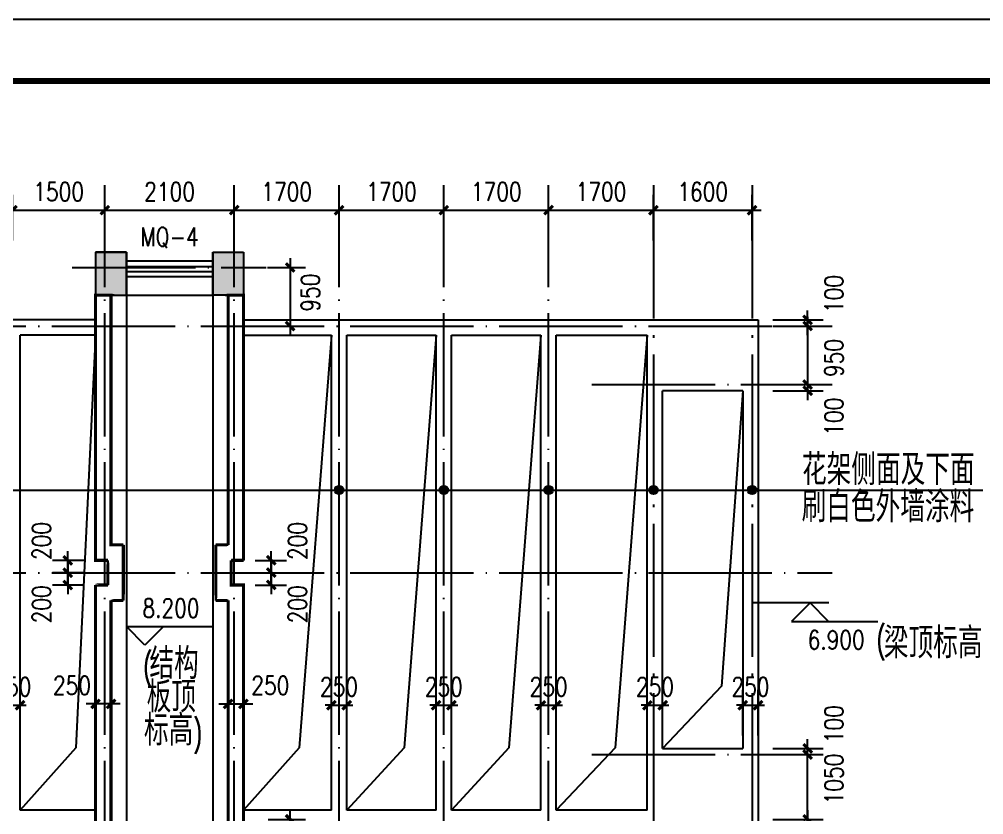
# Model space of a CAD drawing. Extents: x 535358 to 858566, y -185481 to -98609.
# Drawn here: x 672971 to 688617, y -133158 to -120258 of the extents above; entities that cross this region are included whole.
import ezdxf
from ezdxf.enums import TextEntityAlignment as Align

# ---------------------------------------------------------------- set-up
doc = ezdxf.new("R2010")
doc.units = 0
doc.header["$LTSCALE"] = 1000
doc.header["$MEASUREMENT"] = 0
doc.linetypes.add('ACAD_ISO04W100', pattern=[30.5, 24, -3, 0.5, -3])
doc.linetypes.add('DOTE', pattern=[2.42, 2, -0.2, 0.02, -0.2])
doc.layers.get('0').update_dxf_attribs({"linetype": 'CONTINUOUS'})
doc.layers.get('DEFPOINTS').update_dxf_attribs({"linetype": 'CONTINUOUS'})
for name, color, linetype in [('COLUMN', 7, 'CONTINUOUS'), ('DOTE', 1, 'DOTE'), ('LEVL', 3, 'CONTINUOUS'), ('PUB_DIM', 3, 'CONTINUOUS'), ('PUB_TEXT', 7, 'CONTINUOUS'), ('PUB_TITLE', 4, 'CONTINUOUS'), ('PUB_WALL', 255, 'CONTINUOUS'), ('SOLID_HATCH', 251, 'CONTINUOUS'), ('WALL', 151, 'CONTINUOUS'), ('WINDOW', 2, 'CONTINUOUS'), ('WINDOW_TEXT', 7, 'CONTINUOUS')]:
    doc.layers.add(name, color=color, linetype=linetype)
doc.styles.add('_HZTXT', font='txt.shx', dxfattribs={"width": 0.8, "bigfont": 'HZTXT.shx'})
doc.styles.add('_SIMPLEX', font='SIMPLEX.shx', dxfattribs={"width": 0.8})
doc.styles.add('_txt', font='txt.shx', dxfattribs={"width": 0.6})
doc.styles.add('dim_font', font='SIMPLEX.shx', dxfattribs={"width": 0.8})
doc.styles.add('SIMPLEX', font='SIMPLEX.SHX')
doc.dimstyles.new('DIMN', dxfattribs={"dimtxt": 300, "dimasz": 100, "dimexe": 250, "dimexo": 300, "dimgap": 0, "dimtad": 0, "dimdec": 0, "dimzin": 0, "dimdsep": 46, "dimtxsty": 'dim_font', "dimblk": 'ARCHTICK', "dimcen": 0.09, "dimdle": 150, "dimclrt": 7, "dimazin": 0, "dimtfac": 1, "dimtdec": 0, "dimtix": 1, "dimtmove": 2, "dimatfit": 3, "dimldrblk": 'ARCHTICK', "dimfxl": 1, "dimtvp": 1, "dimtolj": 1, "dimtzin": 0, "dimarcsym": 0})

# ---------------------------------------------------------------- blocks, each defined once
blk = doc.blocks.new('_archtick')
at = {"const_width": 0.5}
blk.add_lwpolyline([(-0.7, -0.7), (0.7, 0.7)], dxfattribs=at)
blk = doc.blocks.new('*D890')
at = {"layer": 'DEFPOINTS', "color": 0, "transparency": 16777216}
for p in [(672984, -131383), (672734, -132172), (672984, -132172)]:
    blk.add_point(p, dxfattribs=at)
at = {"layer": 'PUB_DIM', "color": 0, "lineweight": -2, "transparency": 16777216}
for p, q in [((672734, -131872), (672734, -131133)), ((672984, -131872), (672984, -131133)), ((672734, -131383), (672634, -131383)), ((672734, -131383), (672984, -131383)), ((672984, -131383), (673084, -131383))]:
    blk.add_line(p, q, dxfattribs=at)
at = {"layer": 'PUB_DIM', "color": 0, "lineweight": -2, "transparency": 16777216, "xscale": 100, "yscale": 100, "zscale": 100}
blk.add_blockref('_archtick', (672734, -131383), dxfattribs=at)
at = {"layer": 'PUB_DIM', "color": 0, "lineweight": -2, "transparency": 16777216, "xscale": 100, "yscale": 100, "zscale": 100, "rotation": 180}
blk.add_blockref('_archtick', (672984, -131383), dxfattribs=at)
at = {"layer": 'PUB_DIM', "color": 7, "transparency": 16777216, "insert": (672859, -131083), "char_height": 300, "attachment_point": 5, "style": 'dim_font'}
blk.add_mtext('\\A1;250', dxfattribs=at)
blk = doc.blocks.new('*D891')
at = {"layer": 'DEFPOINTS', "color": 0, "transparency": 16777216}
for p in [(678284, -131383), (678034, -132172), (678284, -132172)]:
    blk.add_point(p, dxfattribs=at)
at = {"layer": 'PUB_DIM', "color": 0, "lineweight": -2, "transparency": 16777216}
for p, q in [((678034, -131872), (678034, -131133)), ((678284, -131872), (678284, -131133)), ((678034, -131383), (677934, -131383)), ((678034, -131383), (678284, -131383)), ((678284, -131383), (678384, -131383))]:
    blk.add_line(p, q, dxfattribs=at)
at = {"layer": 'PUB_DIM', "color": 0, "lineweight": -2, "transparency": 16777216, "xscale": 100, "yscale": 100, "zscale": 100}
blk.add_blockref('_archtick', (678034, -131383), dxfattribs=at)
at = {"layer": 'PUB_DIM', "color": 0, "lineweight": -2, "transparency": 16777216, "xscale": 100, "yscale": 100, "zscale": 100, "rotation": 180}
blk.add_blockref('_archtick', (678284, -131383), dxfattribs=at)
at = {"layer": 'PUB_DIM', "color": 7, "transparency": 16777216, "insert": (678159, -131083), "char_height": 300, "attachment_point": 5, "style": 'dim_font'}
blk.add_mtext('\\A1;250', dxfattribs=at)
blk = doc.blocks.new('*D892')
at = {"layer": 'DEFPOINTS', "color": 0, "transparency": 16777216}
for p in [(679984, -131383), (679734, -132172), (679984, -132172)]:
    blk.add_point(p, dxfattribs=at)
at = {"layer": 'PUB_DIM', "color": 0, "lineweight": -2, "transparency": 16777216}
for p, q in [((679734, -131872), (679734, -131133)), ((679984, -131872), (679984, -131133)), ((679734, -131383), (679634, -131383)), ((679734, -131383), (679984, -131383)), ((679984, -131383), (680084, -131383))]:
    blk.add_line(p, q, dxfattribs=at)
at = {"layer": 'PUB_DIM', "color": 0, "lineweight": -2, "transparency": 16777216, "xscale": 100, "yscale": 100, "zscale": 100}
blk.add_blockref('_archtick', (679734, -131383), dxfattribs=at)
at = {"layer": 'PUB_DIM', "color": 0, "lineweight": -2, "transparency": 16777216, "xscale": 100, "yscale": 100, "zscale": 100, "rotation": 180}
blk.add_blockref('_archtick', (679984, -131383), dxfattribs=at)
at = {"layer": 'PUB_DIM', "color": 7, "transparency": 16777216, "insert": (679859, -131083), "char_height": 300, "attachment_point": 5, "style": 'dim_font'}
blk.add_mtext('\\A1;250', dxfattribs=at)
blk = doc.blocks.new('*D893')
at = {"layer": 'DEFPOINTS', "color": 0, "transparency": 16777216}
for p in [(681684, -131383), (681434, -132172), (681684, -132172)]:
    blk.add_point(p, dxfattribs=at)
at = {"layer": 'PUB_DIM', "color": 0, "lineweight": -2, "transparency": 16777216}
for p, q in [((681434, -131872), (681434, -131133)), ((681684, -131872), (681684, -131133)), ((681434, -131383), (681334, -131383)), ((681434, -131383), (681684, -131383)), ((681684, -131383), (681784, -131383))]:
    blk.add_line(p, q, dxfattribs=at)
at = {"layer": 'PUB_DIM', "color": 0, "lineweight": -2, "transparency": 16777216, "xscale": 100, "yscale": 100, "zscale": 100}
blk.add_blockref('_archtick', (681434, -131383), dxfattribs=at)
at = {"layer": 'PUB_DIM', "color": 0, "lineweight": -2, "transparency": 16777216, "xscale": 100, "yscale": 100, "zscale": 100, "rotation": 180}
blk.add_blockref('_archtick', (681684, -131383), dxfattribs=at)
at = {"layer": 'PUB_DIM', "color": 7, "transparency": 16777216, "insert": (681559, -131083), "char_height": 300, "attachment_point": 5, "style": 'dim_font'}
blk.add_mtext('\\A1;250', dxfattribs=at)
blk = doc.blocks.new('*D894')
at = {"layer": 'DEFPOINTS', "color": 0, "transparency": 16777216}
for p in [(683409, -131383), (683159, -132172), (683409, -132172)]:
    blk.add_point(p, dxfattribs=at)
at = {"layer": 'PUB_DIM', "color": 0, "lineweight": -2, "transparency": 16777216}
for p, q in [((683159, -131872), (683159, -131133)), ((683409, -131872), (683409, -131133)), ((683159, -131383), (683059, -131383)), ((683159, -131383), (683409, -131383)), ((683409, -131383), (683509, -131383))]:
    blk.add_line(p, q, dxfattribs=at)
at = {"layer": 'PUB_DIM', "color": 0, "lineweight": -2, "transparency": 16777216, "xscale": 100, "yscale": 100, "zscale": 100}
blk.add_blockref('_archtick', (683159, -131383), dxfattribs=at)
at = {"layer": 'PUB_DIM', "color": 0, "lineweight": -2, "transparency": 16777216, "xscale": 100, "yscale": 100, "zscale": 100, "rotation": 180}
blk.add_blockref('_archtick', (683409, -131383), dxfattribs=at)
at = {"layer": 'PUB_DIM', "color": 7, "transparency": 16777216, "insert": (683284, -131083), "char_height": 300, "attachment_point": 5, "style": 'dim_font'}
blk.add_mtext('\\A1;250', dxfattribs=at)
blk = doc.blocks.new('*D895')
at = {"layer": 'DEFPOINTS', "color": 0, "transparency": 16777216}
for p in [(684959, -131383), (684709, -132172), (684959, -132172)]:
    blk.add_point(p, dxfattribs=at)
at = {"layer": 'PUB_DIM', "color": 0, "lineweight": -2, "transparency": 16777216}
for p, q in [((684709, -131872), (684709, -131133)), ((684959, -131872), (684959, -131133)), ((684709, -131383), (684609, -131383)), ((684709, -131383), (684959, -131383)), ((684959, -131383), (685059, -131383))]:
    blk.add_line(p, q, dxfattribs=at)
at = {"layer": 'PUB_DIM', "color": 0, "lineweight": -2, "transparency": 16777216, "xscale": 100, "yscale": 100, "zscale": 100}
blk.add_blockref('_archtick', (684709, -131383), dxfattribs=at)
at = {"layer": 'PUB_DIM', "color": 0, "lineweight": -2, "transparency": 16777216, "xscale": 100, "yscale": 100, "zscale": 100, "rotation": 180}
blk.add_blockref('_archtick', (684959, -131383), dxfattribs=at)
at = {"layer": 'PUB_DIM', "color": 7, "transparency": 16777216, "insert": (684834, -131083), "char_height": 300, "attachment_point": 5, "style": 'dim_font'}
blk.add_mtext('\\A1;250', dxfattribs=at)
blk = doc.blocks.new('*D904')
at = {"layer": 'DEFPOINTS', "color": 0, "transparency": 16777216}
for p in [(672859, -123354), (671359, -124144), (672859, -124144)]:
    blk.add_point(p, dxfattribs=at)
at = {"layer": 'PUB_DIM', "color": 0, "lineweight": -2, "transparency": 16777216}
for p, q in [((671359, -123844), (671359, -123104)), ((672859, -123844), (672859, -123104)), ((671209, -123354), (673009, -123354))]:
    blk.add_line(p, q, dxfattribs=at)
at = {"layer": 'PUB_DIM', "color": 0, "lineweight": -2, "transparency": 16777216, "xscale": 100, "yscale": 100, "zscale": 100, "rotation": 180}
blk.add_blockref('_archtick', (671359, -123354), dxfattribs=at)
at = {"layer": 'PUB_DIM', "color": 0, "lineweight": -2, "transparency": 16777216, "xscale": 100, "yscale": 100, "zscale": 100}
blk.add_blockref('_archtick', (672859, -123354), dxfattribs=at)
at = {"layer": 'PUB_DIM', "color": 7, "transparency": 16777216, "insert": (672109, -123054), "char_height": 300, "attachment_point": 5, "style": 'dim_font'}
blk.add_mtext('\\A1;1500', dxfattribs=at)
blk = doc.blocks.new('*D905')
at = {"layer": 'DEFPOINTS', "color": 0, "transparency": 16777216}
for p in [(674359, -123354), (672859, -124144), (674359, -124144)]:
    blk.add_point(p, dxfattribs=at)
at = {"layer": 'PUB_DIM', "color": 0, "lineweight": -2, "transparency": 16777216}
for p, q in [((672859, -123844), (672859, -123104)), ((674359, -123844), (674359, -123104)), ((672709, -123354), (674509, -123354))]:
    blk.add_line(p, q, dxfattribs=at)
at = {"layer": 'PUB_DIM', "color": 0, "lineweight": -2, "transparency": 16777216, "xscale": 100, "yscale": 100, "zscale": 100, "rotation": 180}
blk.add_blockref('_archtick', (672859, -123354), dxfattribs=at)
at = {"layer": 'PUB_DIM', "color": 0, "lineweight": -2, "transparency": 16777216, "xscale": 100, "yscale": 100, "zscale": 100}
blk.add_blockref('_archtick', (674359, -123354), dxfattribs=at)
at = {"layer": 'PUB_DIM', "color": 7, "transparency": 16777216, "insert": (673609, -123054), "char_height": 300, "attachment_point": 5, "style": 'dim_font'}
blk.add_mtext('\\A1;1500', dxfattribs=at)
blk = doc.blocks.new('*D906')
at = {"layer": 'DEFPOINTS', "color": 0, "transparency": 16777216}
for p in [(676459, -123354), (674359, -124144), (676459, -124144)]:
    blk.add_point(p, dxfattribs=at)
at = {"layer": 'PUB_DIM', "color": 0, "lineweight": -2, "transparency": 16777216}
for p, q in [((674359, -123844), (674359, -123104)), ((676459, -123844), (676459, -123104)), ((674209, -123354), (676609, -123354))]:
    blk.add_line(p, q, dxfattribs=at)
at = {"layer": 'PUB_DIM', "color": 0, "lineweight": -2, "transparency": 16777216, "xscale": 100, "yscale": 100, "zscale": 100, "rotation": 180}
blk.add_blockref('_archtick', (674359, -123354), dxfattribs=at)
at = {"layer": 'PUB_DIM', "color": 0, "lineweight": -2, "transparency": 16777216, "xscale": 100, "yscale": 100, "zscale": 100}
blk.add_blockref('_archtick', (676459, -123354), dxfattribs=at)
at = {"layer": 'PUB_DIM', "color": 7, "transparency": 16777216, "insert": (675409, -123054), "char_height": 300, "attachment_point": 5, "style": 'dim_font'}
blk.add_mtext('\\A1;2100', dxfattribs=at)
blk = doc.blocks.new('*D907')
at = {"layer": 'DEFPOINTS', "color": 0, "transparency": 16777216}
for p in [(678159, -123354), (676459, -124144), (678159, -124144)]:
    blk.add_point(p, dxfattribs=at)
at = {"layer": 'PUB_DIM', "color": 0, "lineweight": -2, "transparency": 16777216}
for p, q in [((676459, -123844), (676459, -123104)), ((678159, -123844), (678159, -123104)), ((676309, -123354), (678309, -123354))]:
    blk.add_line(p, q, dxfattribs=at)
at = {"layer": 'PUB_DIM', "color": 0, "lineweight": -2, "transparency": 16777216, "xscale": 100, "yscale": 100, "zscale": 100, "rotation": 180}
blk.add_blockref('_archtick', (676459, -123354), dxfattribs=at)
at = {"layer": 'PUB_DIM', "color": 0, "lineweight": -2, "transparency": 16777216, "xscale": 100, "yscale": 100, "zscale": 100}
blk.add_blockref('_archtick', (678159, -123354), dxfattribs=at)
at = {"layer": 'PUB_DIM', "color": 7, "transparency": 16777216, "insert": (677309, -123054), "char_height": 300, "attachment_point": 5, "style": 'dim_font'}
blk.add_mtext('\\A1;1700', dxfattribs=at)
blk = doc.blocks.new('*D908')
at = {"layer": 'DEFPOINTS', "color": 0, "transparency": 16777216}
for p in [(679859, -123354), (678159, -124144), (679859, -124144)]:
    blk.add_point(p, dxfattribs=at)
at = {"layer": 'PUB_DIM', "color": 0, "lineweight": -2, "transparency": 16777216}
for p, q in [((678159, -123844), (678159, -123104)), ((679859, -123844), (679859, -123104)), ((678009, -123354), (680009, -123354))]:
    blk.add_line(p, q, dxfattribs=at)
at = {"layer": 'PUB_DIM', "color": 0, "lineweight": -2, "transparency": 16777216, "xscale": 100, "yscale": 100, "zscale": 100, "rotation": 180}
blk.add_blockref('_archtick', (678159, -123354), dxfattribs=at)
at = {"layer": 'PUB_DIM', "color": 0, "lineweight": -2, "transparency": 16777216, "xscale": 100, "yscale": 100, "zscale": 100}
blk.add_blockref('_archtick', (679859, -123354), dxfattribs=at)
at = {"layer": 'PUB_DIM', "color": 7, "transparency": 16777216, "insert": (679009, -123054), "char_height": 300, "attachment_point": 5, "style": 'dim_font'}
blk.add_mtext('\\A1;1700', dxfattribs=at)
blk = doc.blocks.new('*D909')
at = {"layer": 'DEFPOINTS', "color": 0, "transparency": 16777216}
for p in [(681559, -123354), (679859, -124144), (681559, -124144)]:
    blk.add_point(p, dxfattribs=at)
at = {"layer": 'PUB_DIM', "color": 0, "lineweight": -2, "transparency": 16777216}
for p, q in [((679859, -123844), (679859, -123104)), ((681559, -123844), (681559, -123104)), ((679709, -123354), (681709, -123354))]:
    blk.add_line(p, q, dxfattribs=at)
at = {"layer": 'PUB_DIM', "color": 0, "lineweight": -2, "transparency": 16777216, "xscale": 100, "yscale": 100, "zscale": 100, "rotation": 180}
blk.add_blockref('_archtick', (679859, -123354), dxfattribs=at)
at = {"layer": 'PUB_DIM', "color": 0, "lineweight": -2, "transparency": 16777216, "xscale": 100, "yscale": 100, "zscale": 100}
blk.add_blockref('_archtick', (681559, -123354), dxfattribs=at)
at = {"layer": 'PUB_DIM', "color": 7, "transparency": 16777216, "insert": (680709, -123054), "char_height": 300, "attachment_point": 5, "style": 'dim_font'}
blk.add_mtext('\\A1;1700', dxfattribs=at)
blk = doc.blocks.new('*D910')
at = {"layer": 'DEFPOINTS', "color": 0, "transparency": 16777216}
for p in [(683259, -123354), (681559, -124144), (683259, -124144)]:
    blk.add_point(p, dxfattribs=at)
at = {"layer": 'PUB_DIM', "color": 0, "lineweight": -2, "transparency": 16777216}
for p, q in [((681559, -123844), (681559, -123104)), ((683259, -123844), (683259, -123104)), ((681409, -123354), (683409, -123354))]:
    blk.add_line(p, q, dxfattribs=at)
at = {"layer": 'PUB_DIM', "color": 0, "lineweight": -2, "transparency": 16777216, "xscale": 100, "yscale": 100, "zscale": 100, "rotation": 180}
blk.add_blockref('_archtick', (681559, -123354), dxfattribs=at)
at = {"layer": 'PUB_DIM', "color": 0, "lineweight": -2, "transparency": 16777216, "xscale": 100, "yscale": 100, "zscale": 100}
blk.add_blockref('_archtick', (683259, -123354), dxfattribs=at)
at = {"layer": 'PUB_DIM', "color": 7, "transparency": 16777216, "insert": (682409, -123054), "char_height": 300, "attachment_point": 5, "style": 'dim_font'}
blk.add_mtext('\\A1;1700', dxfattribs=at)
blk = doc.blocks.new('*D911')
at = {"layer": 'DEFPOINTS', "color": 0, "transparency": 16777216}
for p in [(684859, -123354), (683259, -124144), (684859, -124144)]:
    blk.add_point(p, dxfattribs=at)
at = {"layer": 'PUB_DIM', "color": 0, "lineweight": -2, "transparency": 16777216}
for p, q in [((683259, -123844), (683259, -123104)), ((684859, -123844), (684859, -123104)), ((683109, -123354), (685009, -123354))]:
    blk.add_line(p, q, dxfattribs=at)
at = {"layer": 'PUB_DIM', "color": 0, "lineweight": -2, "transparency": 16777216, "xscale": 100, "yscale": 100, "zscale": 100, "rotation": 180}
blk.add_blockref('_archtick', (683259, -123354), dxfattribs=at)
at = {"layer": 'PUB_DIM', "color": 0, "lineweight": -2, "transparency": 16777216, "xscale": 100, "yscale": 100, "zscale": 100}
blk.add_blockref('_archtick', (684859, -123354), dxfattribs=at)
at = {"layer": 'PUB_DIM', "color": 7, "transparency": 16777216, "insert": (684059, -123054), "char_height": 300, "attachment_point": 5, "style": 'dim_font'}
blk.add_mtext('\\A1;1600', dxfattribs=at)
blk = doc.blocks.new('_wblk')
for p, q in [((-0.5, 0.5), (0.5, 0.5)), ((0.5, 0.167), (-0.5, 0.167)), ((0.5, -0.167), (-0.5, -0.167)), ((-0.5, -0.5), (0.5, -0.5))]:
    blk.add_line(p, q)
at = {"layer": 'WINDOW_TEXT', "style": 'SIMPLEX', "flags": 9}
blk.add_attdef('A', text='', height=1, dxfattribs=at).set_placement((0, 1.5), align=Align.MIDDLE)
blk = doc.blocks.new('_FZH')
for p, q in [((-0.5, 0.5), (-0.5, -0.5)), ((0.5, 0.5), (-0.5, 0.5)), ((0.5, -0.5), (0.5, 0.5)), ((-0.5, -0.5), (0.5, -0.5))]:
    blk.add_line(p, q)
at = {"layer": 'SOLID_HATCH'}
blk.add_solid([(0.5, 0.5), (0.5, -0.5), (-0.5, 0.5), (-0.5, -0.5)], dxfattribs=at)
blk = doc.blocks.new('*D919')
at = {"layer": 'DEFPOINTS', "color": 0, "transparency": 16777216}
for p in [(684899, -132183), (685761, -132183), (684899, -133233)]:
    blk.add_point(p, dxfattribs=at)
at = {"layer": 'PUB_DIM', "color": 0, "lineweight": -2, "transparency": 16777216}
for p, q in [((685761, -133383), (685761, -132033)), ((685199, -132183), (686011, -132183)), ((685199, -133233), (686011, -133233))]:
    blk.add_line(p, q, dxfattribs=at)
at = {"layer": 'PUB_DIM', "color": 0, "lineweight": -2, "transparency": 16777216, "xscale": 100, "yscale": 100, "zscale": 100}
for p, rotation in [((685761, -132183), 90), ((685761, -133233), 270)]:
    blk.add_blockref('_archtick', p, dxfattribs=dict(at, rotation=rotation))
at = {"layer": 'PUB_DIM', "color": 7, "transparency": 16777216, "insert": (686188, -132580), "char_height": 300, "attachment_point": 5, "rotation": 90, "style": 'dim_font'}
blk.add_mtext('\\A1;1050', dxfattribs=at)
blk = doc.blocks.new('*D920')
at = {"layer": 'DEFPOINTS', "color": 0, "transparency": 16777216}
for p in [(684899, -132083), (684899, -132183), (685761, -132083)]:
    blk.add_point(p, dxfattribs=at)
at = {"layer": 'PUB_DIM', "color": 0, "lineweight": -2, "transparency": 16777216}
for p, q in [((685761, -132333), (685761, -131933)), ((685199, -132083), (686011, -132083)), ((685199, -132183), (686011, -132183))]:
    blk.add_line(p, q, dxfattribs=at)
at = {"layer": 'PUB_DIM', "color": 0, "lineweight": -2, "transparency": 16777216, "xscale": 100, "yscale": 100, "zscale": 100}
for p, rotation in [((685761, -132083), 90), ((685761, -132183), 270)]:
    blk.add_blockref('_archtick', p, dxfattribs=dict(at, rotation=rotation))
at = {"layer": 'PUB_DIM', "color": 7, "transparency": 16777216, "insert": (686188, -131690), "char_height": 300, "attachment_point": 5, "rotation": 90, "style": 'dim_font'}
blk.add_mtext('\\A1;100', dxfattribs=at)
blk = doc.blocks.new('*D921')
at = {"layer": 'DEFPOINTS', "color": 0, "transparency": 16777216}
for p in [(684899, -133233), (684899, -133333), (685761, -133333)]:
    blk.add_point(p, dxfattribs=at)
at = {"layer": 'PUB_DIM', "color": 0, "lineweight": -2, "transparency": 16777216}
for p, q in [((685761, -133083), (685761, -133483)), ((685199, -133233), (686011, -133233)), ((685199, -133333), (686011, -133333))]:
    blk.add_line(p, q, dxfattribs=at)
at = {"layer": 'PUB_DIM', "color": 0, "lineweight": -2, "transparency": 16777216, "xscale": 100, "yscale": 100, "zscale": 100}
for p, rotation in [((685761, -133233), 90), ((685761, -133333), 270)]:
    blk.add_blockref('_archtick', p, dxfattribs=dict(at, rotation=rotation))
at = {"layer": 'PUB_DIM', "color": 7, "transparency": 16777216, "insert": (686188, -133725), "char_height": 300, "attachment_point": 5, "rotation": 90, "style": 'dim_font'}
blk.add_mtext('\\A1;100', dxfattribs=at)
blk = doc.blocks.new('*D922')
at = {"layer": 'DEFPOINTS', "color": 0, "transparency": 16777216}
for p in [(673758, -129033), (674320, -129033), (674320, -129233)]:
    blk.add_point(p, dxfattribs=at)
at = {"layer": 'PUB_DIM', "color": 0, "lineweight": -2, "transparency": 16777216}
for p, q in [((673758, -129383), (673758, -128883)), ((674020, -129033), (673508, -129033)), ((674020, -129233), (673508, -129233))]:
    blk.add_line(p, q, dxfattribs=at)
at = {"layer": 'PUB_DIM', "color": 0, "lineweight": -2, "transparency": 16777216, "xscale": 100, "yscale": 100, "zscale": 100}
for p, rotation in [((673758, -129033), 90), ((673758, -129233), 270)]:
    blk.add_blockref('_archtick', p, dxfattribs=dict(at, rotation=rotation))
at = {"layer": 'PUB_DIM', "color": 7, "transparency": 16777216, "insert": (673331, -128720), "char_height": 300, "attachment_point": 5, "rotation": 90, "style": 'dim_font'}
blk.add_mtext('\\A1;200', dxfattribs=at)
blk = doc.blocks.new('*D923')
at = {"layer": 'DEFPOINTS', "color": 0, "transparency": 16777216}
for p in [(674320, -129233), (673758, -129433), (674320, -129433)]:
    blk.add_point(p, dxfattribs=at)
at = {"layer": 'PUB_DIM', "color": 0, "lineweight": -2, "transparency": 16777216}
for p, q in [((674020, -129233), (673508, -129233)), ((673758, -129083), (673758, -129583)), ((674020, -129433), (673508, -129433))]:
    blk.add_line(p, q, dxfattribs=at)
at = {"layer": 'PUB_DIM', "color": 0, "lineweight": -2, "transparency": 16777216, "xscale": 100, "yscale": 100, "zscale": 100}
for p, rotation in [((673758, -129233), 90), ((673758, -129433), 270)]:
    blk.add_blockref('_archtick', p, dxfattribs=dict(at, rotation=rotation))
at = {"layer": 'PUB_DIM', "color": 7, "transparency": 16777216, "insert": (673331, -129746), "char_height": 300, "attachment_point": 5, "rotation": 90, "style": 'dim_font'}
blk.add_mtext('\\A1;200', dxfattribs=at)
blk = doc.blocks.new('*D924')
at = {"layer": 'DEFPOINTS', "color": 0, "transparency": 16777216}
for p in [(676609, -131361), (676359, -132150), (676609, -132150)]:
    blk.add_point(p, dxfattribs=at)
at = {"layer": 'PUB_DIM', "color": 0, "lineweight": -2, "transparency": 16777216}
for p, q in [((676359, -131850), (676359, -131111)), ((676609, -131850), (676609, -131111)), ((676209, -131361), (676759, -131361))]:
    blk.add_line(p, q, dxfattribs=at)
at = {"layer": 'PUB_DIM', "color": 0, "lineweight": -2, "transparency": 16777216, "xscale": 100, "yscale": 100, "zscale": 100, "rotation": 180}
blk.add_blockref('_archtick', (676359, -131361), dxfattribs=at)
at = {"layer": 'PUB_DIM', "color": 0, "lineweight": -2, "transparency": 16777216, "xscale": 100, "yscale": 100, "zscale": 100}
blk.add_blockref('_archtick', (676609, -131361), dxfattribs=at)
at = {"layer": 'PUB_DIM', "color": 7, "transparency": 16777216, "insert": (677045, -131061), "char_height": 300, "attachment_point": 5, "style": 'dim_font'}
blk.add_mtext('\\A1;250', dxfattribs=at)
blk = doc.blocks.new('*D925')
at = {"layer": 'DEFPOINTS', "color": 0, "transparency": 16777216}
for p in [(674209, -131361), (674209, -132150), (674459, -132150)]:
    blk.add_point(p, dxfattribs=at)
at = {"layer": 'PUB_DIM', "color": 0, "lineweight": -2, "transparency": 16777216}
for p, q in [((674209, -131850), (674209, -131111)), ((674459, -131850), (674459, -131111)), ((674609, -131361), (674059, -131361))]:
    blk.add_line(p, q, dxfattribs=at)
at = {"layer": 'PUB_DIM', "color": 0, "lineweight": -2, "transparency": 16777216, "xscale": 100, "yscale": 100, "zscale": 100, "rotation": 180}
blk.add_blockref('_archtick', (674209, -131361), dxfattribs=at)
at = {"layer": 'PUB_DIM', "color": 0, "lineweight": -2, "transparency": 16777216, "xscale": 100, "yscale": 100, "zscale": 100}
blk.add_blockref('_archtick', (674459, -131361), dxfattribs=at)
at = {"layer": 'PUB_DIM', "color": 7, "transparency": 16777216, "insert": (673825, -131061), "char_height": 300, "attachment_point": 5, "style": 'dim_font'}
blk.add_mtext('\\A1;250', dxfattribs=at)
blk = doc.blocks.new('*D926')
at = {"layer": 'DEFPOINTS', "color": 0, "transparency": 16777216}
for p in [(684899, -125233), (684899, -126183), (685761, -126183)]:
    blk.add_point(p, dxfattribs=at)
at = {"layer": 'PUB_DIM', "color": 0, "lineweight": -2, "transparency": 16777216}
for p, q in [((685761, -125083), (685761, -126333)), ((685199, -125233), (686011, -125233)), ((685199, -126183), (686011, -126183))]:
    blk.add_line(p, q, dxfattribs=at)
at = {"layer": 'PUB_DIM', "color": 0, "lineweight": -2, "transparency": 16777216, "xscale": 100, "yscale": 100, "zscale": 100}
for p, rotation in [((685761, -125233), 90), ((685761, -126183), 270)]:
    blk.add_blockref('_archtick', p, dxfattribs=dict(at, rotation=rotation))
at = {"layer": 'PUB_DIM', "color": 7, "transparency": 16777216, "insert": (686188, -125752), "char_height": 300, "attachment_point": 5, "rotation": 90, "style": 'dim_font'}
blk.add_mtext('\\A1;950', dxfattribs=at)
blk = doc.blocks.new('*D927')
at = {"layer": 'DEFPOINTS', "color": 0, "transparency": 16777216}
for p in [(684899, -126183), (684899, -126283), (685761, -126283)]:
    blk.add_point(p, dxfattribs=at)
at = {"layer": 'PUB_DIM', "color": 0, "lineweight": -2, "transparency": 16777216}
for p, q in [((685761, -126033), (685761, -126433)), ((685199, -126183), (686011, -126183)), ((685199, -126283), (686011, -126283))]:
    blk.add_line(p, q, dxfattribs=at)
at = {"layer": 'PUB_DIM', "color": 0, "lineweight": -2, "transparency": 16777216, "xscale": 100, "yscale": 100, "zscale": 100}
for p, rotation in [((685761, -126183), 90), ((685761, -126283), 270)]:
    blk.add_blockref('_archtick', p, dxfattribs=dict(at, rotation=rotation))
at = {"layer": 'PUB_DIM', "color": 7, "transparency": 16777216, "insert": (686188, -126702), "char_height": 300, "attachment_point": 5, "rotation": 90, "style": 'dim_font'}
blk.add_mtext('\\A1;100', dxfattribs=at)
blk = doc.blocks.new('*D928')
at = {"layer": 'DEFPOINTS', "color": 0, "transparency": 16777216}
for p in [(684899, -125133), (685761, -125133), (684899, -125233)]:
    blk.add_point(p, dxfattribs=at)
at = {"layer": 'PUB_DIM', "color": 0, "lineweight": -2, "transparency": 16777216}
for p, q in [((685761, -125383), (685761, -124983)), ((685199, -125133), (686011, -125133)), ((685199, -125233), (686011, -125233))]:
    blk.add_line(p, q, dxfattribs=at)
at = {"layer": 'PUB_DIM', "color": 0, "lineweight": -2, "transparency": 16777216, "xscale": 100, "yscale": 100, "zscale": 100}
for p, rotation in [((685761, -125133), 90), ((685761, -125233), 270)]:
    blk.add_blockref('_archtick', p, dxfattribs=dict(at, rotation=rotation))
at = {"layer": 'PUB_DIM', "color": 7, "transparency": 16777216, "insert": (686188, -124714), "char_height": 300, "attachment_point": 5, "rotation": 90, "style": 'dim_font'}
blk.add_mtext('\\A1;100', dxfattribs=at)
blk = doc.blocks.new('*D929')
at = {"layer": 'DEFPOINTS', "color": 0, "transparency": 16777216}
for p in [(676498, -129033), (677059, -129033), (676498, -129233)]:
    blk.add_point(p, dxfattribs=at)
at = {"layer": 'PUB_DIM', "color": 0, "lineweight": -2, "transparency": 16777216}
for p, q in [((677059, -129383), (677059, -128883)), ((676798, -129033), (677309, -129033)), ((676798, -129233), (677309, -129233))]:
    blk.add_line(p, q, dxfattribs=at)
at = {"layer": 'PUB_DIM', "color": 0, "lineweight": -2, "transparency": 16777216, "xscale": 100, "yscale": 100, "zscale": 100}
for p, rotation in [((677059, -129033), 90), ((677059, -129233), 270)]:
    blk.add_blockref('_archtick', p, dxfattribs=dict(at, rotation=rotation))
at = {"layer": 'PUB_DIM', "color": 7, "transparency": 16777216, "insert": (677486, -128720), "char_height": 300, "attachment_point": 5, "rotation": 90, "style": 'dim_font'}
blk.add_mtext('\\A1;200', dxfattribs=at)
blk = doc.blocks.new('*D930')
at = {"layer": 'DEFPOINTS', "color": 0, "transparency": 16777216}
for p in [(676498, -129233), (676498, -129433), (677059, -129433)]:
    blk.add_point(p, dxfattribs=at)
at = {"layer": 'PUB_DIM', "color": 0, "lineweight": -2, "transparency": 16777216}
for p, q in [((676798, -129233), (677309, -129233)), ((677059, -129083), (677059, -129583)), ((676798, -129433), (677309, -129433))]:
    blk.add_line(p, q, dxfattribs=at)
at = {"layer": 'PUB_DIM', "color": 0, "lineweight": -2, "transparency": 16777216, "xscale": 100, "yscale": 100, "zscale": 100}
for p, rotation in [((677059, -129233), 90), ((677059, -129433), 270)]:
    blk.add_blockref('_archtick', p, dxfattribs=dict(at, rotation=rotation))
at = {"layer": 'PUB_DIM', "color": 7, "transparency": 16777216, "insert": (677486, -129746), "char_height": 300, "attachment_point": 5, "rotation": 90, "style": 'dim_font'}
blk.add_mtext('\\A1;200', dxfattribs=at)
blk = doc.blocks.new('*D1151')
at = {"layer": 'DEFPOINTS', "color": 0, "transparency": 16777216}
for p in [(676699, -124283), (676707, -125233), (677366, -125233)]:
    blk.add_point(p, dxfattribs=at)
at = {"layer": 'PUB_DIM', "color": 0, "lineweight": -2, "transparency": 16777216}
for p, q in [((677366, -124133), (677366, -125383)), ((676999, -124283), (677616, -124283)), ((677007, -125233), (677616, -125233))]:
    blk.add_line(p, q, dxfattribs=at)
at = {"layer": 'PUB_DIM', "color": 0, "lineweight": -2, "transparency": 16777216, "xscale": 100, "yscale": 100, "zscale": 100}
for p, rotation in [((677366, -124283), 90), ((677366, -125233), 270)]:
    blk.add_blockref('_archtick', p, dxfattribs=dict(at, rotation=rotation))
at = {"layer": 'PUB_DIM', "color": 7, "transparency": 16777216, "insert": (677694, -124690), "char_height": 300, "attachment_point": 5, "rotation": 90, "style": 'dim_font'}
blk.add_mtext('\\A1;950', dxfattribs=at)
blk = doc.blocks.new('*D1152')
at = {"layer": 'DEFPOINTS', "color": 0, "transparency": 16777216}
for p in [(676707, -133233), (677366, -133233), (676699, -134183)]:
    blk.add_point(p, dxfattribs=at)
at = {"layer": 'PUB_DIM', "color": 0, "lineweight": -2, "transparency": 16777216}
for p, q in [((677366, -134333), (677366, -133083)), ((677007, -133233), (677616, -133233)), ((676999, -134183), (677616, -134183))]:
    blk.add_line(p, q, dxfattribs=at)
at = {"layer": 'PUB_DIM', "color": 0, "lineweight": -2, "transparency": 16777216, "xscale": 100, "yscale": 100, "zscale": 100}
for p, rotation in [((677366, -133233), 90), ((677366, -134183), 270)]:
    blk.add_blockref('_archtick', p, dxfattribs=dict(at, rotation=rotation))
at = {"layer": 'PUB_DIM', "color": 7, "transparency": 16777216, "insert": (677694, -133715), "char_height": 300, "attachment_point": 5, "rotation": 90, "style": 'dim_font'}
blk.add_mtext('\\A1;950', dxfattribs=at)

msp = doc.modelspace()

# ---------------------------------------------------------------- hatches: boundary and pattern name
h = msp.add_hatch(color=3)
h.paths.add_polyline_path([(678158.9, -127822.1, 0.4142136), (678088.9, -127892.1, 0.4142136), (678158.9, -127962.1)])
h.paths.add_polyline_path([(678158.9, -127822.1), (678158.9, -127892.1), (678228.9, -127892.1, 0.4142136)])
h.paths.add_polyline_path([(678228.9, -127892.1), (678158.9, -127892.1), (678158.9, -127962.1, 0.4142136)])
h = msp.add_hatch(color=3)
h.paths.add_polyline_path([(679858.9, -127822.1, 0.4142136), (679788.9, -127892.1, 0.4142136), (679858.9, -127962.1)])
h.paths.add_polyline_path([(679858.9, -127822.1), (679858.9, -127892.1), (679928.9, -127892.1, 0.4142136)])
h.paths.add_polyline_path([(679928.9, -127892.1), (679858.9, -127892.1), (679858.9, -127962.1, 0.4142136)])
h = msp.add_hatch(color=3)
h.paths.add_polyline_path([(681558.9, -127822.1, 0.4142136), (681488.9, -127892.1, 0.4142136), (681558.9, -127962.1)])
h.paths.add_polyline_path([(681558.9, -127822.1), (681558.9, -127892.1), (681628.9, -127892.1, 0.4142136)])
h.paths.add_polyline_path([(681628.9, -127892.1), (681558.9, -127892.1), (681558.9, -127962.1, 0.4142136)])
h = msp.add_hatch(color=3)
h.paths.add_polyline_path([(683258.9, -127822.1, 0.4142136), (683188.9, -127892.1, 0.4142136), (683258.9, -127962.1)])
h.paths.add_polyline_path([(683258.9, -127822.1), (683258.9, -127892.1), (683328.9, -127892.1, 0.4142136)])
h.paths.add_polyline_path([(683328.9, -127892.1), (683258.9, -127892.1), (683258.9, -127962.1, 0.4142136)])
h = msp.add_hatch(color=3)
h.paths.add_polyline_path([(684858.9, -127822.1, 0.4142136), (684788.9, -127892.1, 0.4142136), (684858.9, -127962.1)])
h.paths.add_polyline_path([(684858.9, -127822.1), (684858.9, -127892.1), (684928.9, -127892.1, 0.4142136)])
h.paths.add_polyline_path([(684928.9, -127892.1), (684858.9, -127892.1), (684858.9, -127962.1, 0.4142136)])

# ---------------------------------------------------------------- linework, layer by layer
for points in [[(674208.9, -125382.7), (673888.8, -132075), (672983.9, -133082.7)], [(678033.9, -125382.7), (677513.8, -132075), (676608.9, -133082.7)], [(679733.9, -125382.7), (679213.8, -132075), (678283.9, -133082.7)], [(681433.9, -125382.7), (680913.8, -132075), (679983.9, -133082.7)], [(683158.9, -125382.7), (682638.8, -132075), (681683.9, -133082.7)], [(684708.9, -126282.7), (684363.8, -131075), (683408.9, -132082.7)]]:
    msp.add_lwpolyline(points)
at = {"color": 3}
for centre in [(678158.9, -127892.1), (679858.9, -127892.1), (681558.9, -127892.1), (683258.9, -127892.1), (684858.9, -127892.1)]:
    msp.add_circle(centre, 70, dxfattribs=at)
at = {"layer": 'DOTE'}
for p, q in [((674358.9, -134282.7), (674358.9, -122949.4)), ((676458.9, -134282.7), (676458.9, -122949.4)), ((678158.9, -134282.7), (678158.9, -122949.4)), ((679858.9, -134282.7), (679858.9, -122949.4)), ((681558.9, -134282.7), (681558.9, -122949.4)), ((673829, -124282.7), (676976.8, -124282.7)), ((656558.9, -125232.7), (686158.9, -125232.7)), ((682258.9, -126182.7), (686158.9, -126182.7)), ((656558.9, -129232.7), (686158.9, -129232.7)), ((682258.9, -132182.7), (685858.9, -132182.7))]:
    msp.add_line(p, q, dxfattribs=at)
at = {"layer": 'DOTE', "linetype": 'ACAD_ISO04W100', "ltscale": 0.09}
for p, q in [((683258.9, -122949.4), (683258.9, -134282.7)), ((684858.9, -122949.4), (684858.9, -134282.7))]:
    msp.add_line(p, q, dxfattribs=at)
at = {"layer": 'LEVL'}
for p, q in [((685801.3, -129722.3), (685501.3, -130022.3)), ((686101.3, -130022.3), (685801.3, -129722.3)), ((675010.3, -130407), (674710.3, -130107)), ((674710.3, -130107), (675310.3, -130107)), ((675310.3, -130107), (675010.3, -130407)), ((675010.3, -130107), (676108.9, -130107)), ((685501.3, -130022.3), (686101.3, -130022.3)), ((685801.3, -130022.3), (686899.9, -130022.3))]:
    msp.add_line(p, q, dxfattribs=at)
for points in [[(657758.9, -127892.1), (688605.8, -127892.1)], [(686102.4, -129722.3), (684858.9, -129722.3)]]:
    msp.add_lwpolyline(points, dxfattribs=at)
at = {"layer": 'PUB_TITLE'}
msp.add_lwpolyline([(649371.5, -162258.4), (649371.5, -120258.4), (708771.5, -120258.4), (708771.5, -162258.4)], close=True, dxfattribs=at)
at = {"layer": 'PUB_TITLE', "const_width": 100}
msp.add_lwpolyline([(651871.5, -161258.4), (707771.5, -161258.4), (707771.5, -121258.4), (651871.5, -121258.4)], close=True, dxfattribs=at)
at = {"layer": 'PUB_WALL', "const_width": 50}
for points in [[(674458.9, -128782.7), (674658.9, -128782.7), (674458.9, -128782.7), (674458.9, -124732.7), (674208.9, -124732.7), (674408.9, -124732.7), (674208.9, -124732.7), (674208.9, -129032.7), (674408.9, -129032.7), (674208.9, -129032.7)], [(676358.9, -128782.7), (676358.9, -124732.7), (676608.9, -124732.7), (676608.9, -129032.7)], [(676408.9, -129032.7), (676408.9, -129432.7), (676608.9, -129432.7)], [(676608.9, -129032.7), (676408.9, -129032.7)], [(674208.9, -129432.7), (674208.9, -133732.7), (674458.9, -133732.7), (674458.9, -129682.7)], [(676358.9, -129682.7), (676358.9, -133732.7), (676608.9, -133732.7), (676408.9, -133732.7), (676608.9, -133732.7), (676608.9, -129432.7), (676408.9, -129432.7)]]:
    msp.add_lwpolyline(points, dxfattribs=at)
for points in [[(676408.9, -124732.7), (676608.9, -124732.7)], [(674658.9, -129682.7), (674658.9, -128782.7)], [(676358.9, -128782.7), (676158.9, -128782.7)], [(676158.9, -129682.7), (676158.9, -128782.7)], [(674408.9, -129032.7), (674408.9, -129432.7)], [(674208.9, -129432.7), (674408.9, -129432.7)], [(674458.9, -129682.7), (674658.9, -129682.7)], [(676358.9, -129682.7), (676158.9, -129682.7)]]:
    msp.add_lwpolyline(points, close=True, dxfattribs=at)
at = {"layer": 'WALL'}
for p, q in [((674208.9, -124032.7), (674708.9, -124032.7)), ((674708.9, -124032.7), (674708.9, -134432.7)), ((676108.9, -124032.7), (676108.9, -134432.7)), ((676108.9, -124032.7), (676608.9, -124032.7)), ((676108.9, -124182.7), (674708.9, -124182.7)), ((676108.9, -124432.7), (674708.9, -124432.7)), ((674208.9, -124732.7), (674208.9, -129032.7)), ((674208.9, -124732.7), (674408.9, -124732.7)), ((674408.9, -124732.7), (674208.9, -124732.7)), ((674508.9, -124732.7), (674208.9, -124732.7)), ((674458.9, -124732.7), (674458.9, -128782.7)), ((674708.9, -124732.7), (676108.9, -124732.7)), ((676308.9, -124732.7), (676608.9, -124732.7)), ((676358.9, -124732.7), (676358.9, -128782.7)), ((676408.9, -124732.7), (676608.9, -124732.7)), ((676408.9, -124732.7), (676608.9, -124732.7)), ((676608.9, -124732.7), (676608.9, -129032.7)), ((674208.9, -125132.7), (669158.9, -125132.7)), ((676608.9, -125132.7), (683158.9, -125132.7)), ((683158.9, -125132.7), (684958.9, -125132.7)), ((684958.9, -125132.7), (684958.9, -126282.7)), ((674208.9, -125382.7), (672983.9, -125382.7)), ((672983.9, -133082.7), (672983.9, -125382.7)), ((676608.9, -125382.7), (678033.9, -125382.7)), ((678033.9, -133082.7), (678033.9, -125382.7)), ((678283.9, -133082.7), (678283.9, -125382.7)), ((678283.9, -125382.7), (679733.9, -125382.7)), ((679733.9, -133082.7), (679733.9, -125382.7)), ((679983.9, -133082.7), (679983.9, -125382.7)), ((679983.9, -125382.7), (681433.9, -125382.7)), ((681433.9, -133082.7), (681433.9, -125382.7)), ((681683.9, -133082.7), (681683.9, -125382.7)), ((681683.9, -125382.7), (683158.9, -125382.7)), ((683158.9, -126282.7), (683158.9, -125382.7)), ((683158.9, -132082.7), (683158.9, -126282.7)), ((684708.9, -126282.7), (683408.9, -126282.7)), ((683408.9, -132082.7), (683408.9, -126282.7)), ((684708.9, -126282.7), (684708.9, -132082.7)), ((684958.9, -126282.7), (684958.9, -132082.7)), ((674208.9, -128882.7), (674208.9, -128882.7)), ((674208.9, -128882.7), (674208.9, -128882.7)), ((674458.9, -128782.7), (674658.9, -128782.7)), ((674458.9, -128782.7), (674658.9, -128782.7)), ((674658.9, -128782.7), (674658.9, -129682.7)), ((674658.9, -129682.7), (674658.9, -128782.7)), ((676158.9, -128782.7), (676358.9, -128782.7)), ((676158.9, -128782.7), (676158.9, -129682.7)), ((676158.9, -129682.7), (676158.9, -128782.7)), ((676358.9, -128782.7), (676158.9, -128782.7)), ((674208.9, -129032.7), (674208.9, -129032.7)), ((674208.9, -129032.7), (674408.9, -129032.7)), ((674208.9, -129032.7), (674408.9, -129032.7)), ((674408.9, -129032.7), (674408.9, -129432.7)), ((674408.9, -129032.7), (674408.9, -129432.7)), ((676408.9, -129032.7), (676408.9, -129432.7)), ((676408.9, -129032.7), (676608.9, -129032.7)), ((676408.9, -129032.7), (676408.9, -129432.7)), ((676608.9, -129032.7), (676408.9, -129032.7)), ((676608.9, -129032.7), (676608.9, -129032.7)), ((674208.9, -129432.7), (674208.9, -129432.7)), ((674208.9, -129432.7), (674208.9, -133732.7)), ((674208.9, -129432.7), (674408.9, -129432.7)), ((674208.9, -129432.7), (674408.9, -129432.7)), ((676408.9, -129432.7), (676608.9, -129432.7)), ((676608.9, -129432.7), (676408.9, -129432.7)), ((676608.9, -129432.7), (676608.9, -129432.7)), ((676608.9, -129432.7), (676608.9, -133732.7)), ((674458.9, -129682.7), (674458.9, -133732.7)), ((674458.9, -129682.7), (674658.9, -129682.7)), ((674458.9, -129682.7), (674658.9, -129682.7)), ((676158.9, -129682.7), (676358.9, -129682.7)), ((676358.9, -129682.7), (676158.9, -129682.7)), ((676358.9, -129682.7), (676358.9, -133732.7)), ((683158.9, -133082.7), (683158.9, -132082.7)), ((683408.9, -132082.7), (684708.9, -132082.7)), ((684958.9, -132082.7), (684958.9, -133332.7)), ((674208.9, -133082.7), (672983.9, -133082.7)), ((678033.9, -133082.7), (676608.9, -133082.7)), ((679733.9, -133082.7), (678283.9, -133082.7)), ((681433.9, -133082.7), (679983.9, -133082.7)), ((683158.9, -133082.7), (681683.9, -133082.7))]:
    msp.add_line(p, q, dxfattribs=at)

# ---------------------------------------------------------------- block references
at = {"layer": 'COLUMN', "yscale": 700, "zscale": 500}
for p, xscale in [((674458.9, -124382.7), 500), ((676358.9, -124382.7), -500)]:
    msp.add_blockref('_FZH', p, dxfattribs=dict(at, xscale=xscale))
at = {"layer": 'WINDOW'}
ref = msp.add_blockref('_wblk', (675408.9, -124307.7), dxfattribs=dict(at, xscale=1400, yscale=250.0000000000582, zscale=1500, rotation=180))
ref.add_attrib('A', 'MQ-4', dxfattribs={"layer": 'WINDOW_TEXT', "height": 300, "style": '_SIMPLEX', "width": 0.8, "flags": 8}).set_placement((675408.9, -123801.5), align=Align.MIDDLE)

# ---------------------------------------------------------------- texts
at = {"layer": 'LEVL', "color": 7, "char_height": 300, "attachment_point": 5, "style": 'dim_font'}
for s, insert in [('8.200', (675432.6, -129807)), ('6.900', (686223.6, -130322.3))]:
    msp.add_mtext(s, dxfattribs=dict(at, insert=insert))
at = {"layer": 'PUB_TEXT'}
for s, height, style, width, p in [('花架侧面及下面', 500, '_HZTXT', 0.8, (685669.6, -127811.9)), ('刷白色外墙涂料', 500, '_HZTXT', 0.8, (685663.8, -128414.7)), ('(', 400, '_txt', 0.6, (686881.8, -130522.2)), ('梁顶标高', 500, '_HZTXT', 0.8, (686997.3, -130622.2)), ('(', 400, '_txt', 0.6, (674985.9, -130956.7)), ('结构', 500, '_HZTXT', 0.8, (675082.5, -130956.7)), ('板顶', 500, '_HZTXT', 0.8, (675037.7, -131498.9)), ('标高', 500, '_HZTXT', 0.8, (674993.6, -132037.3)), (')', 400, '_txt', 0.6, (675794.5, -132037.3))]:
    msp.add_text(s, height=height, dxfattribs=dict(at, style=style, width=width)).set_placement(p)

# ---------------------------------------------------------------- dimensions: what is measured, and where the dimension line sits
at = {"layer": 'PUB_DIM', "color": 30}
for base, p1, p2, picture, middle in [((672858.9, -123354.5), (671358.9, -124143.5), (672858.9, -124143.5), '*D904', (672108.9, -123054.5)), ((674358.9, -123354.5), (672858.9, -124143.5), (674358.9, -124143.5), '*D905', (673608.9, -123054.5)), ((676458.9, -123354.5), (674358.9, -124143.5), (676458.9, -124143.5), '*D906', (675408.9, -123054.5)), ((678158.9, -123354.5), (676458.9, -124143.5), (678158.9, -124143.5), '*D907', (677308.9, -123054.5)), ((679858.9, -123354.5), (678158.9, -124143.5), (679858.9, -124143.5), '*D908', (679008.9, -123054.5)), ((681558.9, -123354.5), (679858.9, -124143.5), (681558.9, -124143.5), '*D909', (680708.9, -123054.5)), ((683258.9, -123354.5), (681558.9, -124143.5), (683258.9, -124143.5), '*D910', (682408.9, -123054.5)), ((684858.9, -123354.5), (683258.9, -124143.5), (684858.9, -124143.5), '*D911', (684058.9, -123054.5)), ((672983.9, -131382.7), (672733.9, -132171.8), (672983.9, -132171.8), '*D890', (672858.9, -131082.7)), ((678283.9, -131382.7), (678033.9, -132171.8), (678283.9, -132171.8), '*D891', (678158.9, -131082.7)), ((679983.9, -131382.7), (679733.9, -132171.8), (679983.9, -132171.8), '*D892', (679858.9, -131082.7)), ((681683.9, -131382.7), (681433.9, -132171.8), (681683.9, -132171.8), '*D893', (681558.9, -131082.7)), ((683408.9, -131382.7), (683158.9, -132171.8), (683408.9, -132171.8), '*D894', (683283.9, -131082.7)), ((684958.9, -131382.7), (684708.9, -132171.8), (684958.9, -132171.8), '*D895', (684833.9, -131082.7))]:
    dim = msp.add_linear_dim(base=base, p1=p1, p2=p2, dimstyle='DIMN', dxfattribs=at)
    dim.commit()
    dim.dimension.update_dxf_attribs({"geometry": picture, "text_midpoint": middle})
for base, p1, p2, angle, picture, middle in [((677365.8, -125232.7), (676699, -124282.7), (676707.3, -125232.7), 90, '*D1151', (677693.9, -124690.3)), ((685761, -125132.7), (684899.4, -125232.7), (684899.4, -125132.7), 90, '*D928', (686188.1, -124713.8)), ((685761, -126182.7), (684899.4, -125232.7), (684899.4, -126182.7), 270, '*D926', (686188.1, -125751.6)), ((685761, -126282.7), (684899.4, -126182.7), (684899.4, -126282.7), 270, '*D927', (686188.1, -126701.6)), ((673758.5, -129032.7), (674320.1, -129232.7), (674320.1, -129032.7), 90, '*D922', (673331.4, -128719.8)), ((677059.3, -129032.7), (676497.7, -129232.7), (676497.7, -129032.7), 90, '*D929', (677486.4, -128719.8)), ((673758.5, -129432.7), (674320.1, -129232.7), (674320.1, -129432.7), 270, '*D923', (673331.4, -129745.6)), ((677059.3, -129432.7), (676497.7, -129232.7), (676497.7, -129432.7), 270, '*D930', (677486.4, -129745.6)), ((674208.9, -131360.7), (674458.9, -132149.8), (674208.9, -132149.8), 180, '*D925', (673825.2, -131060.7)), ((685761, -132082.7), (684899.4, -132182.7), (684899.4, -132082.7), 90, '*D920', (686188.1, -131690.5)), ((685761, -132182.7), (684899.4, -133232.7), (684899.4, -132182.7), 90, '*D919', (686188.1, -132580.2)), ((677365.8, -133232.7), (676699, -134182.7), (676707.3, -133232.7), 270, '*D1152', (677693.9, -133715.3)), ((685761, -133332.7), (684899.4, -133232.7), (684899.4, -133332.7), 270, '*D921', (686188.1, -133725))]:
    dim = msp.add_linear_dim(base=base, p1=p1, p2=p2, angle=angle, dimstyle='DIMN', dxfattribs=at)
    dim.commit()
    dim.dimension.update_dxf_attribs({"geometry": picture, "text_midpoint": middle, "dimtype": 160})
dim = msp.add_linear_dim(base=(676608.9, -131360.7), p1=(676358.9, -132149.8), p2=(676608.9, -132149.8), dimstyle='DIMN', dxfattribs=at)
dim.commit()
dim.dimension.update_dxf_attribs({"geometry": '*D924', "text_midpoint": (677044.6, -131060.7), "dimtype": 160})

doc.saveas('drawing.dxf')
